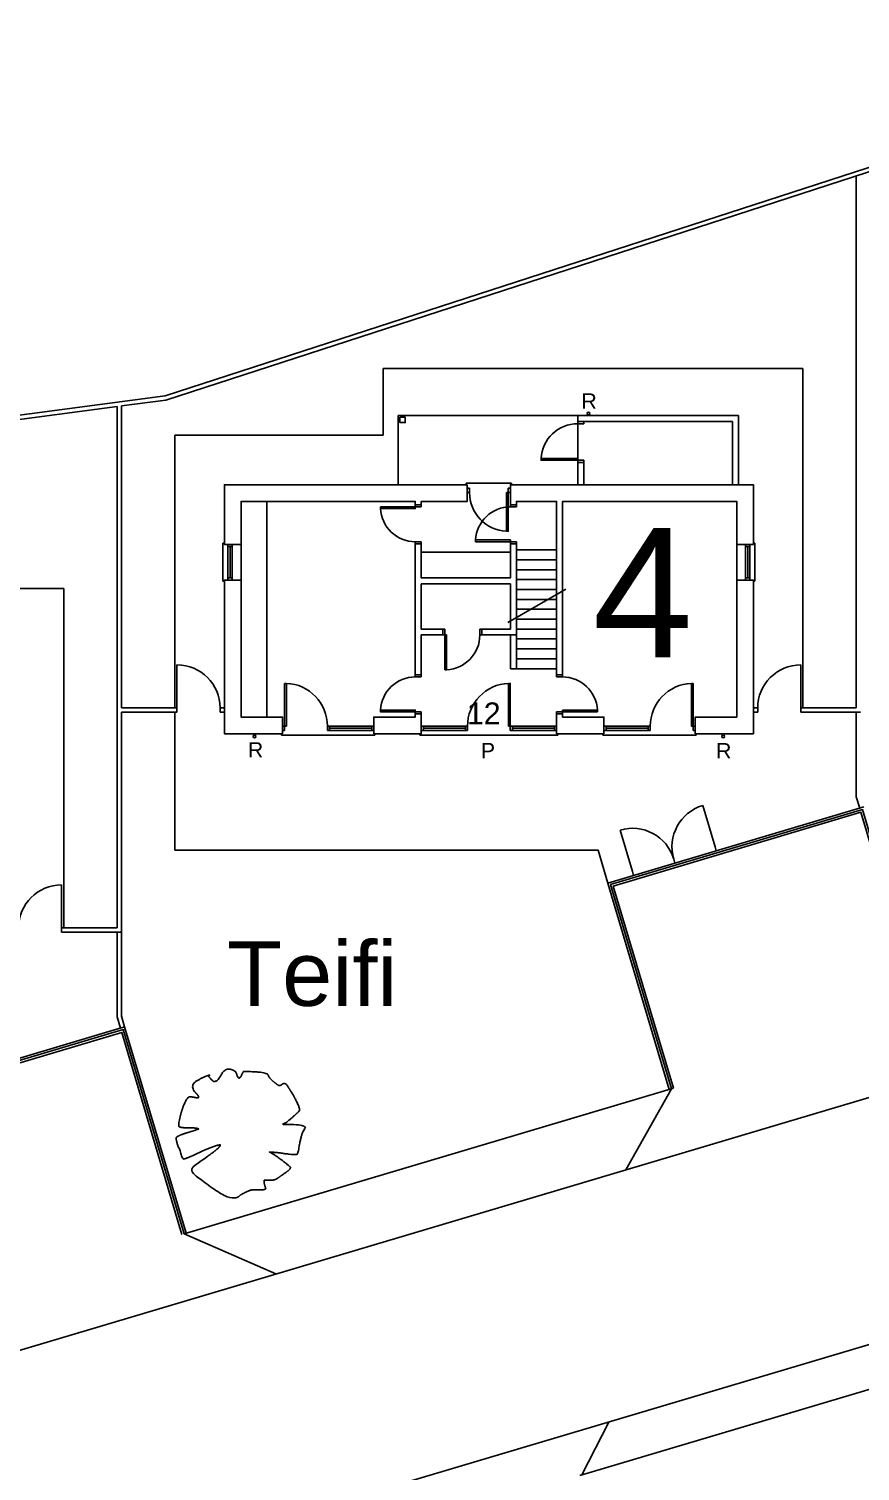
# Model space of a CAD drawing. Header units: metres. Extents: x -1 to 177, y -18 to 89.
# Drawn here: x 109.93 to 129.23, y 55.63 to 89.13 of the extents above; entities that cross this region are included whole.
import ezdxf

# ---------------------------------------------------------------- set-up
doc = ezdxf.new("R2010")
doc.units = ezdxf.units.M
doc.header["$LTSCALE"] = 1016
doc.layers.add('Areas', color=30, linetype='Continuous', lineweight=25, true_color=0xff7f00)
doc.layers.add('Trees & shrubs', color=96, linetype='Continuous', lineweight=25, true_color=0x008000)
doc.layers.add('Plant - Perennial', color=96, linetype='Continuous', true_color=0x008000)
doc.styles.add('textstyle177', font='')
doc.styles.add('textstyle178', font='')
doc.styles.add('textstyle179', font='')
doc.styles.add('textstyle180', font='')
doc.styles.add('textstyle200', font='')
doc.styles.add('textstyle238', font='')
doc.styles.add('textstyle241', font='')
doc.styles.get('textstyle177').set_extended_font_data('Arial')
doc.styles.get('textstyle178').set_extended_font_data('Arial')
doc.styles.get('textstyle179').set_extended_font_data('Arial')
doc.styles.get('textstyle180').set_extended_font_data('Arial')
doc.styles.get('textstyle200').set_extended_font_data('Arial')
doc.styles.get('textstyle238').set_extended_font_data('Arial')
doc.styles.get('textstyle241').set_extended_font_data('Arial')

msp = doc.modelspace()

# ---------------------------------------------------------------- linework, layer by layer
at = {"layer": 'Areas'}
for p, q in [((113.091, 80.604), (139.338, 89.127)), ((113.091, 80.604), (139.338, 89.127)), ((113.113, 80.506), (139.354, 89.027)), ((113.113, 80.506), (139.354, 89.027)), ((129.141, 73.354), (129.141, 85.711)), ((127.902, 81.236), (118.154, 81.236)), ((118.154, 79.686), (118.154, 81.236)), ((127.902, 81.236), (127.902, 73.354)), ((93.274, 77.983), (113.091, 80.604)), ((112.08, 80.369), (113.113, 80.506)), ((112.08, 80.369), (113.113, 80.506)), ((93.28, 77.876), (111.98, 80.356)), ((111.98, 68.244), (111.98, 80.356)), ((112.08, 73.354), (112.08, 80.369)), ((122.673, 80.145), (118.504, 80.145)), ((118.504, 80.145), (118.504, 78.536)), ((122.673, 80.145), (118.504, 80.145)), ((118.504, 80.145), (118.504, 78.536)), ((118.669, 80.005), (118.669, 80.105)), ((118.669, 80.005), (118.669, 80.105)), ((122.673, 80.145), (126.403, 80.145)), ((122.673, 80.145), (122.673, 78.536)), ((122.673, 80.145), (126.403, 80.145)), ((122.673, 80.145), (122.673, 78.536)), ((126.403, 78.536), (126.403, 80.145)), ((126.403, 78.536), (126.403, 80.145)), ((126.263, 80.005), (122.673, 80.005)), ((122.813, 80.005), (122.673, 80.005)), ((126.263, 80.005), (122.673, 80.005)), ((122.813, 80.005), (122.673, 80.005)), ((122.813, 79.955), (122.673, 79.955)), ((122.813, 79.955), (122.673, 79.955)), ((122.813, 79.955), (122.813, 80.005)), ((122.813, 79.955), (122.813, 80.005)), ((126.263, 80.005), (126.263, 78.536)), ((126.263, 80.005), (126.263, 78.536)), ((113.32, 79.686), (113.32, 73.354)), ((118.154, 79.686), (113.32, 79.686)), ((122.813, 79.105), (122.673, 79.105)), ((122.813, 79.105), (122.673, 79.105)), ((122.813, 78.536), (122.813, 79.105)), ((122.813, 78.536), (122.813, 79.105)), ((122.813, 79.055), (122.673, 79.055)), ((122.813, 79.055), (122.673, 79.055)), ((114.47, 78.536), (120.11, 78.536)), ((114.47, 77.153), (114.47, 78.536)), ((114.47, 78.536), (120.11, 78.536)), ((114.47, 77.153), (114.47, 78.536)), ((118.469, 78.536), (114.899, 78.536)), ((118.469, 78.536), (114.899, 78.536)), ((120.085, 78.571), (121.137, 78.571)), ((120.085, 78.536), (120.085, 78.571)), ((120.085, 78.571), (121.137, 78.571)), ((120.085, 78.536), (120.085, 78.571)), ((120.11, 78.536), (120.11, 78.149)), ((120.11, 78.536), (120.11, 78.149)), ((120.16, 78.458), (120.11, 78.458)), ((120.16, 78.458), (120.11, 78.458)), ((120.16, 78.358), (120.16, 78.458)), ((120.16, 78.358), (120.16, 78.458)), ((121.112, 78.458), (121.062, 78.458)), ((121.062, 78.358), (121.062, 78.458)), ((121.112, 78.458), (121.062, 78.458)), ((121.062, 78.358), (121.062, 78.458)), ((121.112, 78.536), (121.112, 78.075)), ((121.112, 78.536), (121.112, 78.075)), ((121.137, 78.536), (121.137, 78.571)), ((121.137, 78.536), (121.137, 78.571)), ((114.857, 78.149), (118.902, 78.149)), ((114.857, 73.141), (114.857, 78.149)), ((114.857, 78.149), (118.902, 78.149)), ((114.857, 73.141), (114.857, 78.149)), ((115.457, 73.141), (115.457, 78.149)), ((115.457, 73.141), (115.457, 78.149)), ((118.902, 78.149), (118.902, 78.075)), ((118.902, 78.149), (118.902, 78.075)), ((118.902, 78.075), (119.04, 78.075)), ((118.902, 78.075), (118.902, 78.025)), ((118.902, 78.075), (119.04, 78.075)), ((118.902, 78.075), (118.902, 78.025)), ((119.04, 78.149), (120.11, 78.149)), ((119.04, 78.149), (119.04, 78.075)), ((119.04, 78.149), (120.11, 78.149)), ((119.04, 78.149), (119.04, 78.075)), ((119.04, 78.075), (119.04, 78.025)), ((119.04, 78.075), (119.04, 78.025)), ((120.16, 78.358), (120.11, 78.358)), ((120.16, 78.358), (120.11, 78.358)), ((121.112, 78.358), (121.062, 78.358)), ((121.112, 78.358), (121.062, 78.358)), ((121.25, 78.075), (121.112, 78.075)), ((121.112, 78.075), (121.112, 78.025)), ((121.25, 78.075), (121.112, 78.075)), ((121.112, 78.075), (121.112, 78.025)), ((121.25, 78.149), (122.182, 78.149)), ((121.25, 78.149), (121.25, 78.075)), ((121.25, 78.149), (122.182, 78.149)), ((121.25, 78.149), (121.25, 78.075)), ((121.25, 78.075), (121.25, 78.025)), ((121.25, 78.075), (121.25, 78.025)), ((122.182, 78.149), (122.182, 74.125)), ((122.182, 78.149), (122.182, 74.125)), ((122.32, 78.149), (126.365, 78.149)), ((122.32, 78.149), (122.32, 74.125)), ((122.32, 78.149), (126.365, 78.149)), ((122.32, 78.149), (122.32, 74.125)), ((126.365, 78.149), (126.365, 73.141)), ((126.365, 78.149), (126.365, 73.141)), ((119.04, 78.025), (118.902, 78.025)), ((119.04, 78.025), (118.902, 78.025)), ((121.112, 78.025), (121.25, 78.025)), ((121.112, 78.025), (121.25, 78.025)), ((114.435, 76.298), (114.435, 77.178)), ((114.47, 77.178), (114.435, 77.178)), ((114.435, 76.298), (114.435, 77.178)), ((114.47, 77.178), (114.435, 77.178)), ((114.857, 77.153), (114.47, 77.153)), ((114.857, 77.153), (114.47, 77.153)), ((114.55, 76.323), (114.55, 77.153)), ((114.55, 76.323), (114.55, 77.153)), ((114.65, 77.103), (114.55, 77.103)), ((114.65, 77.103), (114.55, 77.103)), ((114.6, 76.373), (114.6, 77.103)), ((114.6, 76.373), (114.6, 77.103)), ((114.65, 76.323), (114.65, 77.153)), ((114.65, 76.323), (114.65, 77.153)), ((114.857, 76.323), (114.857, 77.153)), ((114.857, 76.323), (114.857, 77.153)), ((118.902, 77.215), (118.902, 77.165)), ((119.04, 77.215), (118.902, 77.215)), ((118.902, 77.215), (118.902, 77.165)), ((118.902, 77.215), (118.902, 77.165)), ((119.04, 77.215), (118.902, 77.215)), ((118.902, 77.215), (118.902, 77.165)), ((118.902, 77.165), (118.902, 74.125)), ((119.04, 77.165), (118.902, 77.165)), ((118.902, 77.165), (119.04, 77.165)), ((118.902, 77.165), (118.902, 74.125)), ((119.04, 77.165), (118.902, 77.165)), ((118.902, 77.165), (119.04, 77.165)), ((119.04, 77.215), (119.04, 77.165)), ((119.04, 77.215), (119.04, 77.165)), ((119.04, 77.165), (119.04, 76.374)), ((119.04, 77.165), (119.04, 76.374)), ((121.112, 77.215), (121.25, 77.215)), ((121.112, 77.215), (121.112, 77.165)), ((121.112, 77.215), (121.25, 77.215)), ((121.112, 77.215), (121.112, 77.165)), ((121.112, 77.165), (121.112, 76.374)), ((121.112, 77.165), (121.25, 77.165)), ((121.25, 77.165), (121.112, 77.165)), ((121.112, 77.165), (121.112, 76.374)), ((121.112, 77.165), (121.25, 77.165)), ((121.25, 77.165), (121.112, 77.165)), ((121.25, 77.215), (121.25, 77.165)), ((121.25, 77.215), (121.25, 77.165)), ((121.25, 77.215), (121.25, 77.165)), ((121.25, 77.215), (121.25, 77.165)), ((121.25, 77.165), (121.25, 75.048)), ((121.25, 77.165), (121.25, 75.048)), ((126.365, 77.153), (126.752, 77.153)), ((126.365, 77.153), (126.752, 77.153)), ((126.572, 76.323), (126.572, 77.153)), ((126.572, 76.323), (126.572, 77.153)), ((126.572, 77.103), (126.672, 77.103)), ((126.572, 77.103), (126.672, 77.103)), ((126.622, 76.373), (126.622, 77.103)), ((126.622, 76.373), (126.622, 77.103)), ((126.672, 76.323), (126.672, 77.153)), ((126.672, 76.323), (126.672, 77.153)), ((126.752, 77.178), (126.787, 77.178)), ((126.752, 77.178), (126.787, 77.178)), ((126.787, 76.298), (126.787, 77.178)), ((126.787, 76.298), (126.787, 77.178)), ((119.04, 76.974), (121.112, 76.974)), ((119.04, 76.974), (121.112, 76.974)), ((121.25, 77.025), (122.182, 77.025)), ((121.25, 77.025), (122.182, 77.025)), ((121.25, 76.795), (122.182, 76.795)), ((121.25, 76.795), (122.182, 76.795)), ((121.25, 76.565), (122.182, 76.565)), ((121.25, 76.565), (122.182, 76.565)), ((110.74, 76.126), (100.992, 76.126)), ((110.74, 76.126), (110.74, 68.244)), ((114.47, 76.298), (114.435, 76.298)), ((114.47, 76.298), (114.435, 76.298)), ((114.47, 72.754), (114.47, 76.323)), ((114.857, 76.323), (114.47, 76.323)), ((114.47, 72.754), (114.47, 76.323)), ((114.857, 76.323), (114.47, 76.323)), ((114.65, 76.373), (114.55, 76.373)), ((114.65, 76.373), (114.55, 76.373)), ((119.04, 76.374), (121.112, 76.374)), ((119.04, 76.374), (121.112, 76.374)), ((119.04, 76.236), (119.04, 75.186)), ((119.04, 76.236), (121.112, 76.236)), ((119.04, 76.236), (119.04, 75.186)), ((119.04, 76.236), (121.112, 76.236)), ((121.054, 75.336), (122.399, 76.113)), ((121.054, 75.336), (122.399, 76.113)), ((121.112, 76.236), (121.112, 75.186)), ((121.112, 76.236), (121.112, 75.186)), ((121.25, 76.335), (122.182, 76.335)), ((121.25, 76.335), (122.182, 76.335)), ((121.25, 76.105), (122.182, 76.105)), ((121.25, 76.105), (122.182, 76.105)), ((126.365, 76.323), (126.752, 76.323)), ((126.365, 76.323), (126.752, 76.323)), ((126.572, 76.373), (126.672, 76.373)), ((126.572, 76.373), (126.672, 76.373)), ((126.752, 76.323), (126.752, 72.754)), ((126.752, 76.323), (126.752, 72.754)), ((126.752, 76.298), (126.787, 76.298)), ((126.752, 76.298), (126.787, 76.298)), ((121.25, 75.875), (121.987, 75.875)), ((121.25, 75.875), (121.987, 75.875)), ((121.987, 75.875), (122.182, 75.875)), ((121.987, 75.875), (122.182, 75.875)), ((122.182, 75.875), (122.182, 75.875)), ((122.182, 75.875), (122.182, 75.875)), ((121.25, 75.645), (121.589, 75.645)), ((121.25, 75.645), (121.589, 75.645)), ((121.25, 75.415), (122.182, 75.415)), ((121.25, 75.415), (122.182, 75.415)), ((121.589, 75.645), (122.182, 75.645)), ((121.589, 75.645), (122.182, 75.645)), ((122.182, 75.645), (122.182, 75.645)), ((122.182, 75.645), (122.182, 75.645)), ((119.04, 75.186), (119.54, 75.186)), ((119.04, 75.186), (119.54, 75.186)), ((119.04, 75.048), (119.04, 74.125)), ((119.04, 75.048), (119.54, 75.048)), ((119.04, 75.048), (119.04, 74.125)), ((119.04, 75.048), (119.54, 75.048)), ((119.54, 75.048), (119.54, 75.186)), ((119.54, 75.186), (119.59, 75.186)), ((119.54, 75.048), (119.54, 75.186)), ((119.54, 75.186), (119.59, 75.186)), ((119.54, 75.048), (119.59, 75.048)), ((119.54, 75.048), (119.59, 75.048)), ((119.59, 75.186), (119.59, 75.048)), ((119.59, 75.186), (119.59, 75.048)), ((120.4, 75.186), (120.4, 75.048)), ((120.4, 75.186), (120.45, 75.186)), ((120.4, 75.186), (120.4, 75.048)), ((120.4, 75.186), (120.45, 75.186)), ((120.4, 75.048), (120.45, 75.048)), ((120.4, 75.048), (120.45, 75.048)), ((120.4, 75.048), (120.45, 75.048)), ((120.4, 75.048), (120.45, 75.048)), ((120.45, 75.186), (121.112, 75.186)), ((120.45, 75.186), (120.45, 75.048)), ((120.45, 75.048), (120.45, 75.186)), ((120.45, 75.186), (121.112, 75.186)), ((120.45, 75.186), (120.45, 75.048)), ((120.45, 75.048), (120.45, 75.186)), ((120.45, 75.048), (121.25, 75.048)), ((120.45, 75.048), (121.25, 75.048)), ((121.112, 75.048), (121.112, 74.265)), ((121.112, 75.048), (121.112, 74.265)), ((121.25, 75.185), (122.182, 75.185)), ((121.25, 75.185), (122.182, 75.185)), ((121.25, 75.048), (121.25, 74.265)), ((121.25, 75.048), (121.25, 74.265)), ((121.25, 74.955), (122.182, 74.955)), ((121.25, 74.955), (122.182, 74.955)), ((121.25, 74.725), (122.182, 74.725)), ((121.25, 74.725), (122.182, 74.725)), ((121.25, 74.495), (122.182, 74.495)), ((121.25, 74.495), (122.182, 74.495)), ((113.369, 73.354), (113.369, 74.354)), ((119.04, 74.125), (118.902, 74.125)), ((118.902, 74.125), (119.04, 74.125)), ((118.902, 74.075), (118.902, 74.125)), ((118.902, 74.075), (118.902, 74.125)), ((119.04, 74.125), (118.902, 74.125)), ((118.902, 74.125), (119.04, 74.125)), ((118.902, 74.075), (118.902, 74.125)), ((118.902, 74.075), (118.902, 74.125)), ((119.04, 74.075), (118.902, 74.075)), ((119.04, 74.075), (118.902, 74.075)), ((119.04, 74.075), (119.04, 74.125)), ((119.04, 74.075), (119.04, 74.125)), ((121.112, 74.265), (121.25, 74.265)), ((121.112, 74.265), (121.25, 74.265)), ((121.25, 74.265), (122.182, 74.265)), ((121.25, 74.265), (122.182, 74.265)), ((122.182, 74.125), (122.32, 74.125)), ((122.32, 74.125), (122.182, 74.125)), ((122.182, 74.075), (122.182, 74.125)), ((122.182, 74.125), (122.32, 74.125)), ((122.32, 74.125), (122.182, 74.125)), ((122.182, 74.075), (122.182, 74.125)), ((122.182, 74.075), (122.32, 74.075)), ((122.182, 74.075), (122.32, 74.075)), ((122.32, 74.075), (122.32, 74.125)), ((122.32, 74.075), (122.32, 74.125)), ((122.32, 74.075), (122.32, 74.125)), ((122.32, 74.075), (122.32, 74.125)), ((127.852, 73.354), (127.852, 74.354)), ((113.369, 73.354), (112.08, 73.354)), ((112.08, 66.193), (112.08, 73.254)), ((113.369, 73.254), (112.08, 73.254)), ((113.32, 73.254), (113.32, 70.054)), ((113.369, 73.254), (113.369, 73.354)), ((114.469, 73.354), (114.369, 73.354)), ((114.369, 73.254), (114.369, 73.354)), ((114.369, 73.254), (114.47, 73.254)), ((115.819, 73.141), (114.857, 73.141)), ((115.819, 73.141), (114.857, 73.141)), ((115.819, 73.141), (115.819, 72.754)), ((115.819, 73.141), (115.819, 72.754)), ((117.939, 73.141), (118.902, 73.141)), ((117.939, 73.141), (117.939, 72.754)), ((117.939, 73.141), (118.902, 73.141)), ((117.939, 73.141), (117.939, 72.754)), ((118.902, 73.141), (118.462, 73.141)), ((118.902, 73.141), (118.462, 73.141)), ((118.902, 73.215), (118.902, 73.265)), ((119.04, 73.265), (118.902, 73.265)), ((118.902, 73.215), (118.902, 73.265)), ((119.04, 73.265), (118.902, 73.265)), ((118.902, 73.215), (119.04, 73.215)), ((118.902, 73.215), (118.902, 73.141)), ((118.902, 73.215), (119.04, 73.215)), ((118.902, 73.215), (118.902, 73.141)), ((119.04, 73.215), (119.04, 73.265)), ((119.04, 73.215), (119.04, 73.265)), ((119.04, 73.215), (119.04, 72.754)), ((119.04, 73.215), (119.04, 72.754)), ((122.182, 73.265), (122.32, 73.265)), ((122.182, 73.215), (122.182, 73.265)), ((122.182, 73.265), (122.32, 73.265)), ((122.182, 73.215), (122.182, 73.265)), ((122.182, 73.215), (122.182, 72.754)), ((122.32, 73.215), (122.182, 73.215)), ((122.182, 73.215), (122.182, 72.754)), ((122.32, 73.215), (122.182, 73.215)), ((122.32, 73.215), (122.32, 73.265)), ((122.32, 73.215), (122.32, 73.265)), ((122.32, 73.215), (122.32, 73.141)), ((122.32, 73.215), (122.32, 73.141)), ((123.282, 73.141), (122.32, 73.141)), ((123.282, 73.141), (122.32, 73.141)), ((123.282, 73.141), (123.282, 72.754)), ((123.282, 73.141), (123.282, 72.754)), ((125.402, 73.141), (126.365, 73.141)), ((125.402, 73.141), (125.402, 72.754)), ((125.402, 73.141), (126.365, 73.141)), ((125.402, 73.141), (125.402, 72.754)), ((126.752, 73.354), (126.852, 73.354)), ((126.852, 73.254), (126.752, 73.254)), ((126.852, 73.254), (126.852, 73.354)), ((127.852, 73.354), (129.141, 73.354)), ((127.852, 73.254), (127.852, 73.354)), ((127.852, 73.254), (129.241, 73.254)), ((129.141, 71.288), (129.141, 73.254)), ((115.819, 72.754), (114.47, 72.754)), ((115.819, 72.754), (114.47, 72.754)), ((115.794, 72.754), (115.794, 72.719)), ((115.794, 72.754), (115.794, 72.719)), ((117.964, 72.719), (115.794, 72.719)), ((117.964, 72.719), (115.794, 72.719)), ((115.869, 72.932), (115.819, 72.932)), ((115.869, 72.932), (115.819, 72.932)), ((115.869, 72.832), (115.819, 72.832)), ((115.869, 72.832), (115.819, 72.832)), ((115.869, 72.832), (115.869, 72.932)), ((115.869, 72.832), (115.869, 72.932)), ((116.863, 72.932), (117.939, 72.932)), ((116.863, 72.832), (116.863, 72.932)), ((116.863, 72.932), (117.939, 72.932)), ((116.863, 72.832), (116.863, 72.932)), ((116.863, 72.832), (117.939, 72.832)), ((116.863, 72.832), (117.939, 72.832)), ((116.913, 72.832), (116.913, 72.932)), ((116.913, 72.832), (116.913, 72.932)), ((117.889, 72.882), (116.913, 72.882)), ((117.889, 72.882), (116.913, 72.882)), ((117.889, 72.832), (117.889, 72.932)), ((117.889, 72.832), (117.889, 72.932)), ((117.939, 72.754), (119.04, 72.754)), ((117.939, 72.754), (119.04, 72.754)), ((117.964, 72.754), (117.964, 72.719)), ((117.964, 72.754), (117.964, 72.719)), ((119.01, 72.754), (119.01, 72.719)), ((119.01, 72.754), (119.01, 72.719)), ((119.01, 72.719), (122.211, 72.719)), ((119.01, 72.719), (122.211, 72.719)), ((119.04, 72.932), (120.114, 72.932)), ((119.04, 72.932), (120.114, 72.932)), ((119.04, 72.832), (120.114, 72.832)), ((119.04, 72.832), (120.114, 72.832)), ((119.09, 72.832), (119.09, 72.932)), ((119.09, 72.832), (119.09, 72.932)), ((119.09, 72.882), (120.064, 72.882)), ((119.09, 72.882), (120.064, 72.882)), ((120.064, 72.832), (120.064, 72.932)), ((120.064, 72.832), (120.064, 72.932)), ((120.114, 72.832), (120.114, 72.932)), ((120.114, 72.832), (120.114, 72.932)), ((121.068, 72.932), (122.182, 72.932)), ((121.068, 72.932), (122.182, 72.932)), ((121.108, 72.832), (121.108, 72.932)), ((121.108, 72.932), (121.158, 72.932)), ((121.108, 72.832), (121.108, 72.932)), ((121.108, 72.932), (121.158, 72.932)), ((121.108, 72.832), (122.182, 72.832)), ((121.108, 72.832), (121.158, 72.832)), ((121.108, 72.832), (122.182, 72.832)), ((121.108, 72.832), (121.158, 72.832)), ((121.158, 72.832), (121.158, 72.932)), ((121.158, 72.832), (121.158, 72.932)), ((122.132, 72.882), (121.158, 72.882)), ((122.132, 72.882), (121.158, 72.882)), ((122.132, 72.832), (122.132, 72.932)), ((122.132, 72.832), (122.132, 72.932)), ((123.282, 72.754), (122.182, 72.754)), ((123.282, 72.754), (122.182, 72.754)), ((122.211, 72.754), (122.211, 72.719)), ((122.211, 72.754), (122.211, 72.719)), ((123.257, 72.754), (123.257, 72.719)), ((123.257, 72.754), (123.257, 72.719)), ((123.257, 72.719), (125.427, 72.719)), ((123.257, 72.719), (125.427, 72.719)), ((124.358, 72.932), (123.282, 72.932)), ((124.358, 72.932), (123.282, 72.932)), ((124.358, 72.832), (123.282, 72.832)), ((124.358, 72.832), (123.282, 72.832)), ((123.332, 72.832), (123.332, 72.932)), ((123.332, 72.832), (123.332, 72.932)), ((123.332, 72.882), (124.308, 72.882)), ((123.332, 72.882), (124.308, 72.882)), ((124.308, 72.832), (124.308, 72.932)), ((124.308, 72.832), (124.308, 72.932)), ((124.358, 72.832), (124.358, 72.932)), ((124.358, 72.832), (124.358, 72.932)), ((125.352, 72.832), (125.352, 72.932)), ((125.352, 72.932), (125.402, 72.932)), ((125.352, 72.832), (125.352, 72.932)), ((125.352, 72.932), (125.402, 72.932)), ((125.352, 72.832), (125.402, 72.832)), ((125.352, 72.832), (125.402, 72.832)), ((125.402, 72.754), (126.752, 72.754)), ((125.402, 72.754), (126.752, 72.754)), ((125.427, 72.754), (125.427, 72.719)), ((125.427, 72.754), (125.427, 72.719)), ((125.861, 70.129), (125.575, 71.087)), ((129.141, 71.288), (129.22, 71.025)), ((123.944, 69.558), (123.658, 70.516)), ((113.32, 70.054), (123.144, 70.054)), ((123.144, 70.054), (123.373, 69.284)), ((125.889, 70.033), (125.861, 70.129)), ((124.931, 69.747), (124.902, 69.843)), ((124.931, 69.747), (124.902, 69.843)), ((123.972, 69.462), (123.944, 69.558)), ((110.69, 68.244), (110.69, 69.244)), ((110.69, 68.244), (111.98, 68.244)), ((110.69, 68.144), (110.69, 68.244)), ((110.69, 68.144), (112.08, 68.144)), ((111.98, 66.178), (111.98, 68.144)), ((111.98, 66.178), (112.058, 65.914)), ((112.08, 66.193), (112.154, 65.943)), ((112.154, 65.943), (113.581, 61.151)), ((113.533, 61.137), (124.896, 64.52)), ((123.791, 62.626), (124.848, 64.506)), ((115.665, 60.206), (113.533, 61.137)), ((137.391, 59.894), (122.719, 55.525)), ((122.767, 55.539), (123.392, 56.768))]:
    msp.add_line(p, q, dxfattribs=at)
at = {"layer": 'Areas', "flags": 128}
for points in [[(118.544, 80.105), (118.669, 80.105), (118.669, 79.98), (118.544, 79.98)], [(118.544, 80.105), (118.669, 80.105), (118.669, 79.98), (118.544, 79.98)], [(126.365, 77.153), (126.752, 77.153), (126.752, 78.536), (126.403, 78.536), (126.403, 80.145), (122.673, 80.145), (122.673, 80.005), (123.725, 80.005), (126.263, 80.005), (126.263, 78.536), (122.813, 78.536), (122.813, 79.055), (122.673, 79.055), (122.673, 78.536), (121.112, 78.536), (121.112, 78.075), (121.25, 78.075), (121.25, 78.149), (122.182, 78.149), (122.182, 74.125), (122.32, 74.125), (122.32, 78.149), (126.365, 78.149)], [(126.365, 77.153), (126.752, 77.153), (126.752, 78.536), (126.403, 78.536), (126.403, 80.145), (122.673, 80.145), (122.673, 80.005), (123.725, 80.005), (126.263, 80.005), (126.263, 78.536), (122.813, 78.536), (122.813, 79.055), (122.673, 79.055), (122.673, 78.536), (121.112, 78.536), (121.112, 78.075), (121.25, 78.075), (121.25, 78.149), (122.182, 78.149), (122.182, 74.125), (122.32, 74.125), (122.32, 78.149), (126.365, 78.149)], [(121.824, 79.145), (122.673, 79.145), (122.673, 79.105), (121.824, 79.105)], [(121.824, 79.145), (122.673, 79.145), (122.673, 79.105), (121.824, 79.105)], [(121.022, 78.358), (121.062, 78.358), (121.062, 77.457), (121.022, 77.457)], [(121.022, 78.358), (121.062, 78.358), (121.062, 77.457), (121.022, 77.457)], [(118.093, 78.025), (118.902, 78.025), (118.902, 77.985), (118.093, 77.985)], [(118.093, 78.025), (118.902, 78.025), (118.902, 77.985), (118.093, 77.985)], [(119.04, 74.125), (118.902, 74.125), (118.902, 77.165), (119.04, 77.165), (119.04, 76.374), (121.112, 76.374), (121.112, 77.165), (121.25, 77.165), (121.25, 75.048), (120.45, 75.048), (120.45, 75.186), (121.112, 75.186), (121.112, 76.236), (119.04, 76.236), (119.04, 75.186), (119.54, 75.186), (119.54, 75.048), (119.04, 75.048)], [(119.04, 74.125), (118.902, 74.125), (118.902, 77.165), (119.04, 77.165), (119.04, 76.374), (121.112, 76.374), (121.112, 77.165), (121.25, 77.165), (121.25, 75.048), (120.45, 75.048), (120.45, 75.186), (121.112, 75.186), (121.112, 76.236), (119.04, 76.236), (119.04, 75.186), (119.54, 75.186), (119.54, 75.048), (119.04, 75.048)], [(120.303, 77.255), (121.112, 77.255), (121.112, 77.215), (120.303, 77.215)], [(120.303, 77.255), (121.112, 77.255), (121.112, 77.215), (120.303, 77.215)], [(115.819, 72.754), (114.47, 72.754), (114.47, 76.323), (114.857, 76.323), (114.857, 73.141), (115.819, 73.141)], [(115.819, 72.754), (114.47, 72.754), (114.47, 76.323), (114.857, 76.323), (114.857, 73.141), (115.819, 73.141)], [(125.402, 72.754), (126.752, 72.754), (126.752, 76.323), (126.365, 76.323), (126.365, 73.141), (125.402, 73.141)], [(125.402, 72.754), (126.752, 72.754), (126.752, 76.323), (126.365, 76.323), (126.365, 73.141), (125.402, 73.141)], [(119.59, 75.048), (119.63, 75.048), (119.63, 74.239), (119.59, 74.239)], [(119.59, 75.048), (119.63, 75.048), (119.63, 74.239), (119.59, 74.239)], [(119.59, 75.048), (119.63, 75.048), (119.63, 74.239), (119.59, 74.239)], [(119.59, 75.048), (119.63, 75.048), (119.63, 74.239), (119.59, 74.239)], [(115.869, 73.925), (115.909, 73.925), (115.909, 72.932), (115.869, 72.932)], [(115.869, 73.925), (115.909, 73.925), (115.909, 72.932), (115.869, 72.932)], [(121.068, 73.925), (121.108, 73.925), (121.108, 72.932), (121.068, 72.932)], [(121.068, 73.925), (121.108, 73.925), (121.108, 72.932), (121.068, 72.932)], [(125.312, 73.925), (125.352, 73.925), (125.352, 72.932), (125.312, 72.932)], [(125.312, 73.925), (125.352, 73.925), (125.352, 72.932), (125.312, 72.932)], [(117.939, 72.754), (117.939, 73.141), (118.902, 73.141), (118.902, 73.215), (119.04, 73.215), (119.04, 72.754)], [(117.939, 72.754), (117.939, 73.141), (118.902, 73.141), (118.902, 73.215), (119.04, 73.215), (119.04, 72.754)], [(118.093, 73.305), (118.902, 73.305), (118.902, 73.265), (118.093, 73.265)], [(118.093, 73.305), (118.902, 73.305), (118.902, 73.265), (118.093, 73.265)], [(118.093, 73.305), (118.902, 73.305), (118.902, 73.265), (118.093, 73.265)], [(118.093, 73.305), (118.902, 73.305), (118.902, 73.265), (118.093, 73.265)], [(123.282, 72.754), (123.282, 73.141), (122.32, 73.141), (122.32, 73.215), (122.182, 73.215), (122.182, 72.754)], [(123.282, 72.754), (123.282, 73.141), (122.32, 73.141), (122.32, 73.215), (122.182, 73.215), (122.182, 72.754)], [(122.32, 73.305), (123.129, 73.305), (123.129, 73.265), (122.32, 73.265)], [(122.32, 73.305), (123.129, 73.305), (123.129, 73.265), (122.32, 73.265)], [(122.32, 73.305), (123.129, 73.305), (123.129, 73.265), (122.32, 73.265)], [(122.32, 73.305), (123.129, 73.305), (123.129, 73.265), (122.32, 73.265)]]:
    msp.add_lwpolyline(points, close=True, dxfattribs=at)
for points in [[(120.11, 78.536), (114.47, 78.536), (114.47, 77.153), (114.857, 77.153), (114.857, 78.149), (118.902, 78.149), (118.902, 78.075), (119.04, 78.075), (119.04, 78.149), (120.11, 78.149), (120.11, 78.536)], [(120.11, 78.536), (114.47, 78.536), (114.47, 77.153), (114.857, 77.153), (114.857, 78.149), (118.902, 78.149), (118.902, 78.075), (119.04, 78.075), (119.04, 78.149), (120.11, 78.149), (120.11, 78.536)], [(121.112, 78.536), (126.752, 78.536), (126.752, 77.153)], [(121.112, 78.536), (126.752, 78.536), (126.752, 77.153)], [(129.316, 71.053), (123.373, 69.284), (124.8, 64.492)], [(130.695, 66.247), (129.282, 70.991), (123.436, 69.25), (124.848, 64.506)], [(130.647, 66.233), (129.248, 70.929), (123.498, 69.216), (124.896, 64.52)], [(95.451, 54.187), (148.236, 69.905)], [(112.154, 65.943), (106.212, 64.173), (107.639, 59.381)], [(113.533, 61.137), (112.121, 65.881), (106.274, 64.14), (107.687, 59.396)], [(113.485, 61.122), (112.087, 65.818), (106.337, 64.106), (107.735, 59.41)]]:
    msp.add_lwpolyline(points, dxfattribs=at)
msp.add_lwpolyline([(149.806, 64.634), (111.18, 53.132, 0.393598), (107.035, 46.081), (108.963, 37.396), (110.783, 29.201, -0.044065), (111.653, 22.573), (111.706, 21.319, 0.417751), (118.027, 15.582, 0.417751)], format="xyb", dxfattribs=at)
at = {"layer": 'Areas'}
for centre in [(122.923, 80.193), (122.923, 80.193), (115.17, 72.692), (115.17, 72.692), (126.052, 72.692), (126.052, 72.692)]:
    msp.add_circle(centre, 0.0325, dxfattribs=at)
for centre, radius, start, end in [((122.673, 79.105), 0.85, 90, 177.3027), ((122.673, 79.105), 0.85, 90, 177.3027), ((121.062, 78.358), 0.902, 180, 267.4583), ((121.062, 78.358), 0.902, 180, 267.4583), ((118.902, 78.025), 0.81, 182.8306, 270), ((118.902, 78.025), 0.81, 182.8306, 270), ((121.112, 77.215), 0.81, 90, 177.1694), ((121.112, 77.215), 0.81, 90, 177.1694), ((119.59, 75.048), 0.81, 272.8306, 0), ((119.59, 75.048), 0.81, 272.8306, 0), ((119.59, 75.048), 0.81, 272.8306, 0), ((119.59, 75.048), 0.81, 272.8306, 0), ((113.369, 73.354), 1, 0, 90), ((118.902, 73.265), 0.81, 90, 177.1694), ((118.902, 73.265), 0.81, 90, 177.1694), ((118.902, 73.265), 0.81, 90, 177.1694), ((118.902, 73.265), 0.81, 90, 177.1694), ((122.32, 73.265), 0.81, 2.8306, 90), ((122.32, 73.265), 0.81, 2.8306, 90), ((122.32, 73.265), 0.81, 2.8306, 90), ((122.32, 73.265), 0.81, 2.8306, 90), ((127.852, 73.354), 1, 90, 180), ((115.869, 72.932), 0.994, 0, 87.6937), ((115.869, 72.932), 0.994, 0, 87.6937), ((121.108, 72.932), 0.994, 92.3063, 180), ((121.108, 72.932), 0.994, 92.3063, 180), ((125.352, 72.932), 0.994, 92.3063, 180), ((125.352, 72.932), 0.994, 92.3063, 180), ((125.861, 70.129), 1, 106.5827, 196.5827), ((123.944, 69.558), 1, 16.5827, 106.5827), ((110.69, 68.244), 1, 90, 180)]:
    msp.add_arc(centre, radius, start, end, dxfattribs=at)
at = {"layer": 'Trees & shrubs'}
msp.add_open_spline([(114.139, 64.83), (113.991, 64.791), (113.659, 64.587), (113.788, 64.43), (113.802, 64.419), (113.881, 64.325), (113.865, 64.297), (113.804, 64.3), (113.671, 64.328), (113.644, 64.319), (113.557, 64.247), (113.399, 63.731), (113.413, 63.63), (113.447, 63.6), (113.82, 63.602), (113.876, 63.574), (113.775, 63.536), (113.421, 63.434), (113.347, 63.374), (113.343, 63.355), (113.389, 63.173), (113.402, 63.152), (113.439, 63.101), (113.475, 62.911), (113.523, 62.874), (113.584, 62.883), (114.224, 63.185), (114.372, 63.207), (114.383, 63.199), (114.327, 63.128), (114.317, 63.119), (114.16, 62.993), (113.79, 62.736), (113.667, 62.618), (113.82, 62.468), (114.608, 61.905), (114.769, 61.985), (114.815, 62.027), (115.046, 62.149), (115.122, 62.163), (115.166, 62.163), (115.401, 62.157), (115.431, 62.185), (115.419, 62.219), (115.381, 62.357), (115.398, 62.385), (115.621, 62.379), (115.713, 62.433), (115.894, 62.563), (115.931, 62.586), (116.001, 62.65), (116.004, 62.685), (115.936, 62.751), (115.571, 63.024), (115.497, 63.041), (115.658, 63.033), (116.12, 62.965), (116.18, 62.996), (116.241, 63.463), (116.426, 63.692), (115.828, 63.674), (115.936, 63.747), (116.13, 63.913), (116.213, 63.997), (116.231, 64.07), (115.936, 64.587), (115.883, 64.63), (115.838, 64.637), (115.765, 64.573), (115.728, 64.586), (115.5, 64.743), (115.472, 64.908), (114.912, 64.908), (114.895, 64.878), (114.841, 64.772), (114.813, 64.753), (114.773, 64.774), (114.749, 64.878), (114.725, 64.908), (114.512, 65.061), (114.26, 64.573), (114.13, 64.764), (114.122, 64.775), (114.115, 64.781), (114.108, 64.787), (114.108, 64.797)], degree=2, knots=[0, 0, 0, 1, 2, 2, 3, 4, 4, 5, 6, 6, 7, 8, 8, 9, 10, 10, 11, 12, 12, 13, 14, 14, 15, 16, 16, 17, 18, 18, 19, 20, 20, 21, 22, 22, 23, 24, 24, 25, 26, 26, 27, 28, 28, 29, 30, 30, 31, 32, 32, 33, 34, 34, 35, 36, 36, 37, 38, 38, 39, 40, 40, 41, 42, 42, 43, 44, 44, 45, 46, 46, 47, 48, 48, 49, 50, 50, 51, 52, 52, 53, 54, 54, 55, 55, 56, 56, 56], dxfattribs=at)

# ---------------------------------------------------------------- texts
at = {"layer": 'Areas', "attachment_point": 1}
for s, insert, char_height, line_spacing_factor, style in [('R', (122.759, 80.66), 0.354, 0.971628, 'textstyle178'), ('12', (120.099, 73.481), 0.5051, 0.967741, 'textstyle200'), ('R', (115.015, 72.558), 0.354, 0.971628, 'textstyle180'), ('P', (120.423, 72.541), 0.354, 0.971628, 'textstyle177'), ('R', (125.885, 72.538), 0.354, 0.971628, 'textstyle179')]:
    msp.add_mtext(s, dxfattribs=dict(at, insert=insert, char_height=char_height, line_spacing_factor=line_spacing_factor, style=style))
at = {"layer": 'Areas', "color": 6, "true_color": 0xff00ff, "insert": (114.53, 67.933), "char_height": 1.5, "width": 0.427, "attachment_point": 1, "line_spacing_factor": 0.971628, "style": 'textstyle241'}
msp.add_mtext('Teifi', dxfattribs=at)
at = {"layer": 'Plant - Perennial', "color": 6, "true_color": 0xff00ff, "insert": (123.018, 77.533), "char_height": 3, "width": 0.427, "attachment_point": 1, "line_spacing_factor": 0.971628, "style": 'textstyle238'}
msp.add_mtext('4', dxfattribs=at)

doc.saveas('drawing.dxf')
